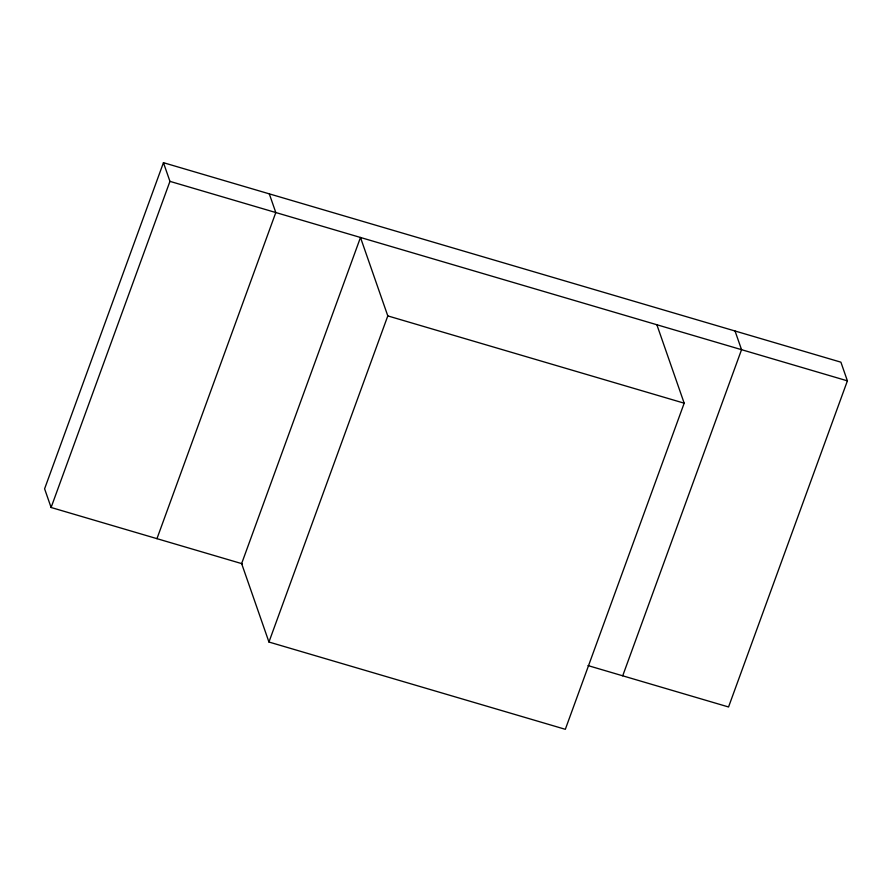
<?xml version="1.0" encoding="UTF-8"?>
<svg xmlns="http://www.w3.org/2000/svg" width="892" height="892" viewBox="0 0 892 892"><rect width="100%" height="100%" fill="white"/><g stroke="black" fill="none" stroke-linecap="round" stroke-linejoin="round"><path stroke-width="1.34" d="M588.006 665.588L728.552 706.977L847.4 380.851L840.9 362.174L163.448 162.69L44.6 488.816L51.1 507.492L242.368 563.811M51.1 507.492L169.948 181.366L163.448 162.69M156.959 538.668L275.806 212.541L269.295 193.865M268.949 642.028L387.797 315.902L360.48 237.473L241.632 563.599L268.949 642.028L565.327 729.31L684.186 403.184L656.869 324.744M622.705 675.813L741.553 349.686L735.041 331.01M169.948 181.366L847.4 380.851M387.797 315.902L684.186 403.184"/></g></svg>
